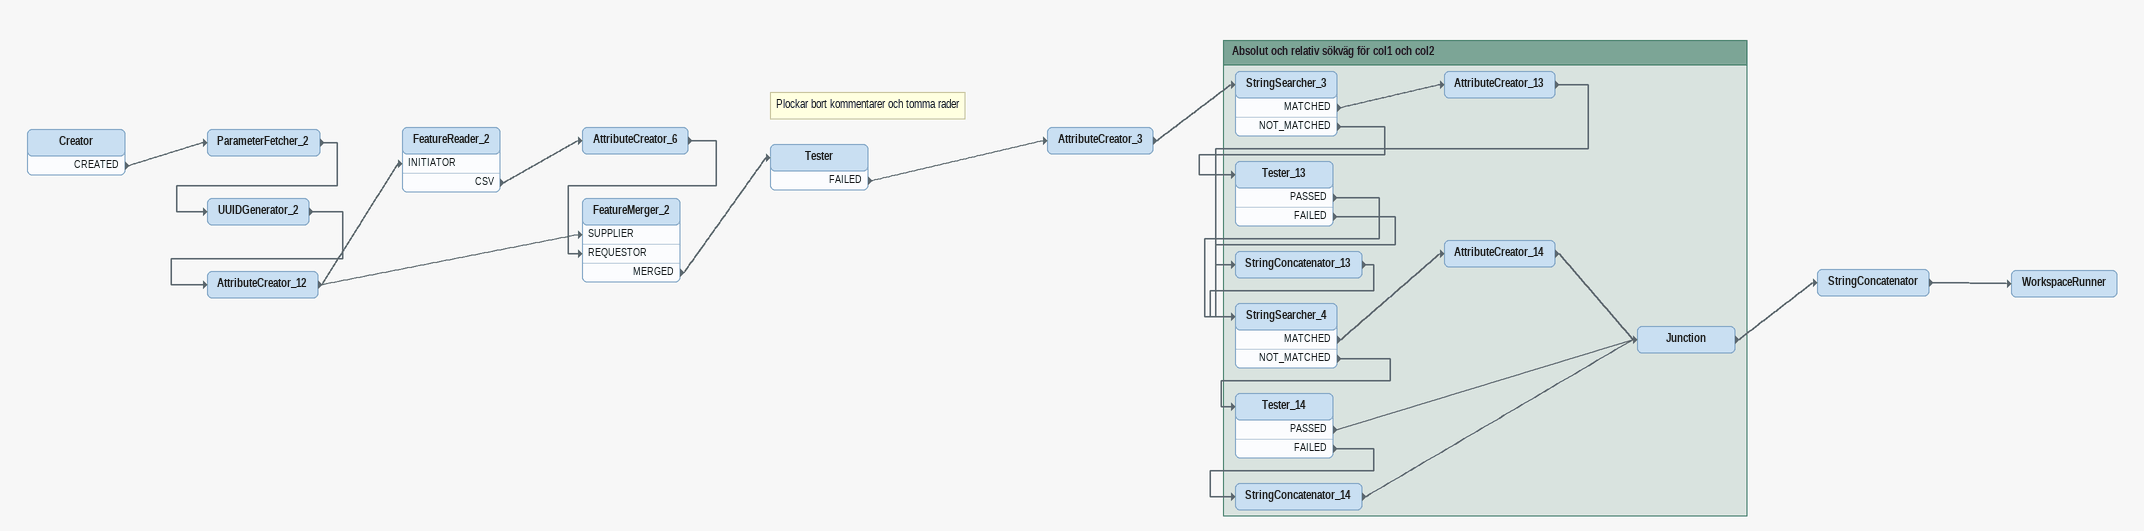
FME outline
Creator
    CREATED -> ParameterFetcher_2
ParameterFetcher_2
    -> UUIDGenerator_2
UUIDGenerator_2
    -> AttributeCreator_12
AttributeCreator_12
    -> FeatureReader_2 [INITIATOR]
    -> FeatureMerger_2 [SUPPLIER]
FeatureReader_2
    CSV -> AttributeCreator_6
AttributeCreator_6
    -> FeatureMerger_2 [REQUESTOR]
FeatureMerger_2
    MERGED -> Tester
Note: Plockar bort kommentarer och tomma rader
Tester
    FAILED -> AttributeCreator_3
AttributeCreator_3
    -> StringSearcher_3
StringConcatenator
    -> WorkspaceRunner
WorkspaceRunner

Bookmark: Absolut och relativ sökväg för col1 och col2
StringSearcher_3
    MATCHED -> AttributeCreator_13
    NOT_MATCHED -> Tester_13
AttributeCreator_13
    -> StringSearcher_4
Tester_13
    PASSED -> StringSearcher_4
    FAILED -> StringConcatenator_13
StringConcatenator_13
    -> StringSearcher_4
StringSearcher_4
    MATCHED -> AttributeCreator_14
    NOT_MATCHED -> Tester_14
AttributeCreator_14
    -> Junction
Tester_14
    PASSED -> Junction
    FAILED -> StringConcatenator_14
StringConcatenator_14
    -> Junction
Junction
    -> StringConcatenator
